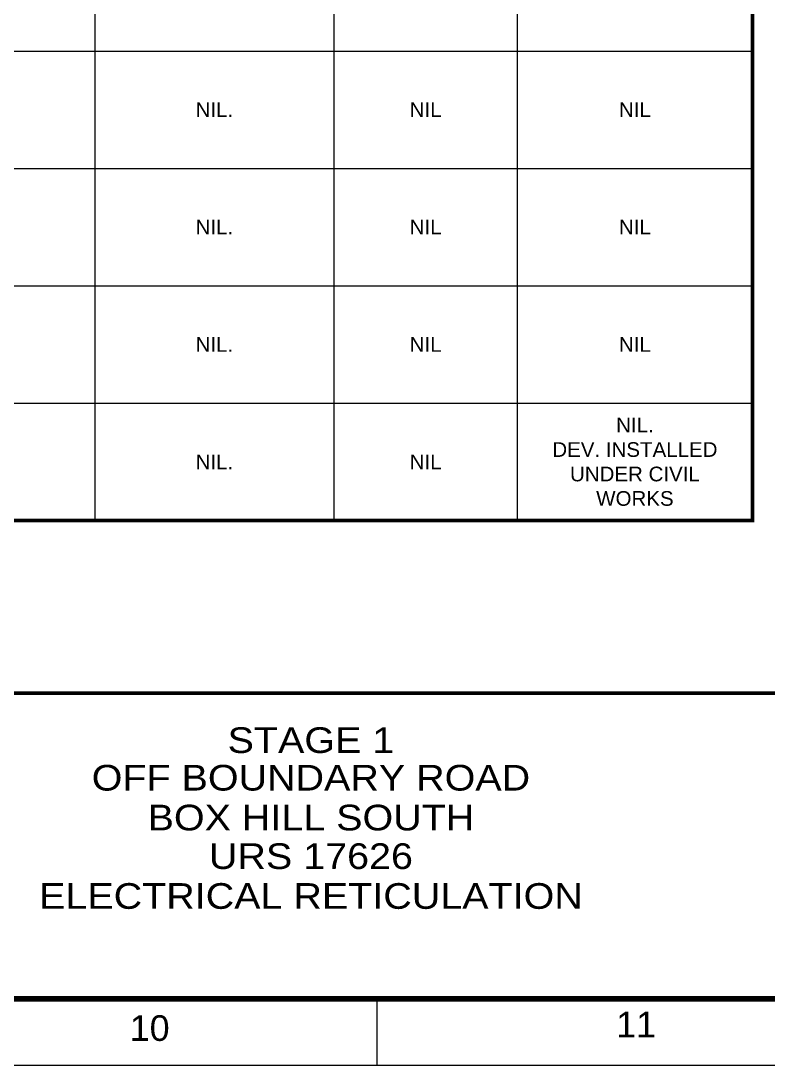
# Paper-space layout 'Retic DUCT SCHED (5)' of a CAD drawing. Header units: metres. Extents: x -9 to 795, y -5 to 571.
# Drawn here: x 606.5 to 708.4, y -5.5 to 136.9 of the extents above; entities that cross this region are included whole.
import ezdxf
from ezdxf.enums import TextEntityAlignment as Align

# ---------------------------------------------------------------- set-up
doc = ezdxf.new("R2010")
doc.units = ezdxf.units.M
doc.header["$LTSCALE"] = 0.7
doc.layers.get('0').update_dxf_attribs({"color": 6})
doc.layers.add('_User Miscellaneous5', color=7, linetype='Continuous', lineweight=35)
doc.layers.add('Notes', color=7, linetype='Continuous')
doc.styles.add('ARIAL', font='arial.ttf', dxfattribs={"height": 2})
doc.styles.add('iecISOCP', font='isocp.shx')
doc.styles.get("Standard").update_dxf_attribs({"font": 'arial.ttf'})

# ---------------------------------------------------------------- blocks, each defined once
blk = doc.blocks.new('A1_FRAME_TITLE')
at = {"layer": 'Notes', "linetype": 'Continuous'}
blk.add_line((664.09, 6.01), (664.09, -3.07), dxfattribs=at)
at = {"layer": 'Notes', "color": 7, "linetype": 'Continuous'}
blk.add_lwpolyline([(-0.04, -3.07), (804.15, -3.07), (804.15, 573.26), (-0.04, 573.26)], close=True, dxfattribs=at)
at = {"layer": 'Notes', "color": 7, "linetype": 'Continuous', "const_width": 0.8}
blk.add_lwpolyline([(9, 5.97), (795.11, 5.97), (795.11, 564.21), (9, 564.21)], close=True, dxfattribs=at)
at = {"layer": 'Notes', "color": 7, "linetype": 'Continuous', "const_width": 0.5, "flags": 128}
blk.add_lwpolyline([(9, 47.62), (795.11, 47.62)], dxfattribs=at)
at = {"layer": 'Notes', "color": 7, "style": 'ARIAL'}
for s, p in [('10', (630.43, 0.23)), ('11', (696.73, 0.72))]:
    blk.add_text(s, height=3.5, dxfattribs=at).set_placement(p)
at = {"layer": 'Notes', "color": 7}
blk.add_attdef('EPD_REF_NO', text='', height=5, dxfattribs=at).set_placement((760.12, 52.77), align=Align.CENTER)
at = {"layer": 'Notes', "color": 3, "style": 'iecISOCP', "flags": 8}
blk.add_attdef('VERSION_NO', text='', height=2.5, rotation=90, dxfattribs=at).set_placement((272.82, 44.54), align=Align.MIDDLE_CENTER)
at = {"layer": 'Notes', "color": 7, "style": 'ARIAL'}
for tag, p in [('CAP_NO', (483.94, 43.46)), ('IE_NUM', (483.8, 37.81)), ('REF_No_1', (306, 32.31)), ('REF_1', (327.55, 32.31)), ('HV_SWITCH', (484.22, 32.16)), ('GEN_WO', (412.46, 31.76)), ('REF_No_2', (306, 26.31)), ('REF_2', (327.55, 26.31)), ('OH_WO', (412.46, 25.81)), ('UBD_REF', (483.8, 25.83)), ('REF_No_3', (306, 20.31)), ('REF_3', (327.55, 20.31)), ('UG_WO', (412.46, 20.05)), ('GIS_MAP_No', (483.8, 20.04)), ('REF_No_4', (306, 14.31)), ('REF_4', (327.55, 14.31)), ('SUB_WO', (412.46, 13.81)), ('HV_OP_DIAG', (484.08, 14.2)), ('LGA', (483.7, 7.78))]:
    blk.add_attdef(tag, p, '', height=2, dxfattribs=at)
at = {"layer": 'Notes', "color": 7, "style": 'ARIAL', "width": 1.1}
for tag, p in [('T1', (655.13, 39.47)), ('T2', (655.13, 34.35)), ('T3', (655.13, 28.92)), ('T4', (655.13, 23.66)), ('T5', (655.13, 18.23)), ('T6', (655.13, 12.97))]:
    blk.add_attdef(tag, text='', height=3.5, dxfattribs=at).set_placement(p, align=Align.CENTER)
at = {"layer": 'Notes', "color": 7, "style": 'ARIAL'}
for tag, height, p in [('scale', 2, (538.51, 33.27)), ('DRAWN', 2, (538.51, 24.93)), ('REV', 5, (790.81, 17.1)), ('CHD', 2, (538.51, 8.93)), ('DESIGN', 2, (576.37, 9.15))]:
    blk.add_attdef(tag, text='', height=height, dxfattribs=at).set_placement(p, align=Align.CENTER)
blk.add_attdef('NUM', text='', height=7, dxfattribs=at).set_placement((763.12, 20.12), align=Align.MIDDLE_CENTER)
for tag, p in [('NS', (762.87, 8.12)), ('SHTS', (774.68, 8.12))]:
    blk.add_attdef(tag, text='', height=2, dxfattribs=at).set_placement(p, align=Align.MIDDLE)
at = {"layer": 'Notes', "style": 'iecISOCP'}
blk.add_attdef('ExportID', (9.02, 2.35), '', height=2.5, dxfattribs=at)
at = {"layer": 'Notes', "style": 'iecISOCP', "flags": 1}
for tag, p in [('ProjectType', (14.12, -26.84)), ('ProjectNumber', (23.5, -26.86)), ('DrawingNumber', (35.46, -26.85)), ('ProjectDescription', (47.51, -26.87)), ('ExportDate', (60.23, -26.83)), ('ExportUserName', (69.1, -26.84)), ('DesignerCompanyName', (81.43, -26.84)), ('ExportAreaOfInterest', (97.04, -26.86)), ('GIS_SUCCESS', (111.94, -26.82)), ('CAD_SUCCESS', (121.73, -26.83)), ('DEPOTCODE', (132.05, -26.92)), ('ExportCategories', (140.02, -26.84)), ('Comments', (154.33, -26.93)), ('EPD_-_VERSION_1.5', (161.74, -26.93))]:
    blk.add_attdef(tag, p, '', height=1, dxfattribs=at)
blk = doc.blocks.new('*T214')
at = {"layer": '_User Miscellaneous5', "color": 0, "linetype": 'ByBlock', "lineweight": -2, "transparency": 16777216}
for p, q in [((0, 0), (202.4, 0)), ((0, 0), (0, -488.65)), ((202.4, 0), (202.4, -488.65)), ((0, -16.21), (202.4, -16.21)), ((20, -16.21), (20, -488.65)), ((40, -16.21), (40, -488.65)), ((60, -16.21), (60, -488.65)), ((80, -16.21), (80, -488.65)), ((112.77, -16.21), (112.77, -488.65)), ((145.35, -16.21), (145.35, -488.65)), ((170.35, -16.21), (170.35, -488.65)), ((0, -24.65), (202.4, -24.65)), ((0, -40.65), (202.4, -40.65)), ((0, -56.65), (202.4, -56.65)), ((0, -72.65), (202.4, -72.65)), ((0, -88.65), (202.4, -88.65)), ((0, -104.65), (202.4, -104.65)), ((0, -120.65), (202.4, -120.65)), ((0, -136.65), (202.4, -136.65)), ((0, -152.65), (202.4, -152.65)), ((0, -168.65), (202.4, -168.65)), ((0, -184.65), (202.4, -184.65)), ((0, -200.65), (202.4, -200.65)), ((0, -216.65), (202.4, -216.65)), ((0, -232.65), (202.4, -232.65)), ((0, -248.65), (202.4, -248.65)), ((0, -264.65), (202.4, -264.65)), ((0, -280.65), (202.4, -280.65)), ((0, -296.65), (202.4, -296.65)), ((0, -312.65), (202.4, -312.65)), ((0, -328.65), (202.4, -328.65)), ((0, -344.65), (202.4, -344.65)), ((0, -360.65), (202.4, -360.65)), ((0, -376.65), (202.4, -376.65)), ((0, -392.65), (202.4, -392.65)), ((0, -408.65), (202.4, -408.65)), ((0, -424.65), (202.4, -424.65)), ((0, -440.65), (202.4, -440.65)), ((0, -456.65), (202.4, -456.65)), ((0, -472.65), (202.4, -472.65)), ((0, -488.65), (202.4, -488.65))]:
    blk.add_line(p, q, dxfattribs=at)
at = {"layer": '_User Miscellaneous5', "color": 7, "transparency": 16777216}
for s, insert, char_height, width, attachment_point in [('PVC DUCT SCHEDULE\\PNOTE - ALL TRENCH SECTIONS ARE TO BE READ & VIEWED FROM NODE TO NODE AS\\PNOMINATED.', (101.2, -8.11), 3, 199.4036, 5), ('E.E REIMBURSEMENT RATE PER METRE', (129.06, -20.43), 2, 29.5818, 5), ('DUCT\\PCONFIG.', (30, -20.43), 2, 17, 5), ('ROUTE\\PLENGTH', (50, -20.43), 2, 17, 5), ('CUSTOMER\\PFUNDED', (70, -20.43), 2, 17, 5), ('ENDEAVOUR\\PREIMBURSED', (157.85, -20.43), 2, 22, 5), ('E.E EXISTING DUCT\\PUSAGE CHARGE', (186.38, -20.43), 2, 29.0564, 5), ('LOCATION', (10, -20.43), 2, 17, 5), ('E.E  FUNDED ', (96.38, -20.43), 2, 29.7654, 5), ('L2 - M2', (10, -32.65), 2, 14, 5), ('52m', (50, -32.65), 2, 14, 5), ('2 x 125mm', (70, -32.65), 2, 14, 5), ('NIL.', (96.38, -32.65), 2, 26.7654, 5), ('NIL.', (129.06, -32.65), 2, 26.5818, 5), ('NIL', (157.85, -32.65), 2, 19, 5), ('NIL', (186.38, -32.65), 2, 26.0564, 5), ('NEW', (30, -39.15), 2, 14, 8), ('2 x 50mm\\P2 x 125mm', (70, -48.65), 2, 14, 5), ('M2 - N2', (10, -48.65), 2, 14, 5), ('10m', (50, -48.65), 2, 14, 5), ('NIL.', (96.38, -48.65), 2, 26.7654, 5), ('NIL.', (129.06, -48.65), 2, 26.5818, 5), ('NIL', (157.85, -48.65), 2, 19, 5), ('NIL', (186.38, -48.65), 2, 26.0564, 5), ('NEW', (30, -55.15), 2, 14, 8), ('N2 - P2', (10, -64.65), 2, 14, 5), ('20m', (50, -64.65), 2, 14, 5), ('2 x 125mm', (70, -64.65), 2, 14, 5), ('NIL.', (96.38, -64.65), 2, 26.7654, 5), ('NIL.', (129.06, -64.65), 2, 26.5818, 5), ('NIL', (157.85, -64.65), 2, 19, 5), ('NIL', (186.38, -64.65), 2, 26.0564, 5), ('NEW', (30, -71.15), 2, 14, 8), ('2 x 50mm\\P2 x 125mm', (70, -80.65), 2, 14, 5), ('P2 - Q2', (10, -80.65), 2, 14, 5), ('22m', (50, -80.65), 2, 14, 5), ('NIL.', (96.38, -80.65), 2, 26.7654, 5), ('NIL.', (129.06, -80.65), 2, 26.5818, 5), ('NIL', (157.85, -80.65), 2, 19, 5), ('NIL', (186.38, -80.65), 2, 26.0564, 5), ('NEW', (30, -87.15), 2, 14, 8), ('Q2 - R2', (10, -96.65), 2, 14, 5), ('43m', (50, -96.65), 2, 14, 5), ('2 x 125mm', (70, -96.65), 2, 14, 5), ('NIL.', (96.38, -96.65), 2, 26.7654, 5), ('NIL.', (129.06, -96.65), 2, 26.5818, 5), ('NIL', (157.85, -96.65), 2, 19, 5), ('NIL', (186.38, -96.65), 2, 26.0564, 5), ('NEW', (30, -103.15), 2, 14, 8), ('2 x 50mm\\P2 x 125mm', (70, -112.65), 2, 14, 5), ('R2 - S2', (10, -112.65), 2, 14, 5), ('20m', (50, -112.65), 2, 14, 5), ('NIL.', (96.38, -112.65), 2, 26.7654, 5), ('NIL.', (129.06, -112.65), 2, 26.5818, 5), ('NIL', (157.85, -112.65), 2, 19, 5), ('NIL', (186.38, -112.65), 2, 26.0564, 5), ('NEW', (30, -119.15), 2, 14, 8), ('S2 - T2', (10, -128.65), 2, 14, 5), ('50m', (50, -128.65), 2, 14, 5), ('2 x 125mm', (70, -128.65), 2, 14, 5), ('NIL.', (96.38, -128.65), 2, 26.7654, 5), ('NIL.', (129.06, -128.65), 2, 26.5818, 5), ('NIL', (157.85, -128.65), 2, 19, 5), ('NIL', (186.38, -128.65), 2, 26.0564, 5), ('NEW', (30, -135.15), 2, 14, 8), ('2 x 50mm\\P2 x 125mm', (70, -144.65), 2, 14, 5), ('T2 - U2', (10, -144.65), 2, 14, 5), ('42m', (50, -144.65), 2, 14, 5), ('NIL.', (96.38, -144.65), 2, 26.7654, 5), ('NIL.', (129.06, -144.65), 2, 26.5818, 5), ('NIL', (157.85, -144.65), 2, 19, 5), ('NIL', (186.38, -144.65), 2, 26.0564, 5), ('NEW', (30, -151.15), 2, 14, 8), ('U2 - V2', (10, -160.65), 2, 14, 5), ('15m', (50, -160.65), 2, 14, 5), ('2 x 125mm', (70, -160.65), 2, 14, 5), ('NIL.', (96.38, -160.65), 2, 26.7654, 5), ('NIL.', (129.06, -160.65), 2, 26.5818, 5), ('NIL', (157.85, -160.65), 2, 19, 5), ('NIL', (186.38, -160.65), 2, 26.0564, 5), ('NEW', (30, -167.15), 2, 14, 8), ('V2 - W2', (10, -176.65), 2, 14, 5), ('45m', (50, -176.65), 2, 14, 5), ('2 x 125mm', (70, -176.65), 2, 14, 5), ('NIL.', (96.38, -176.65), 2, 26.7654, 5), ('NIL.', (129.06, -176.65), 2, 26.5818, 5), ('NIL', (157.85, -176.65), 2, 19, 5), ('NIL', (186.38, -176.65), 2, 26.0564, 5), ('NEW', (30, -183.15), 2, 14, 8), ('2 x 50mm\\P2 x 125mm', (70, -192.65), 2, 14, 5), ('W2 - X2', (10, -192.65), 2, 14, 5), ('20m', (50, -192.65), 2, 14, 5), ('NIL.', (96.38, -192.65), 2, 26.7654, 5), ('NIL.', (129.06, -192.65), 2, 26.5818, 5), ('NIL', (157.85, -192.65), 2, 19, 5), ('NIL', (186.38, -192.65), 2, 26.0564, 5), ('NEW', (30, -199.15), 2, 14, 8), ('X2 - Y2', (10, -208.65), 2, 14, 5), ('20m', (50, -208.65), 2, 14, 5), ('2 x 125mm', (70, -208.65), 2, 14, 5), ('NIL.', (96.38, -208.65), 2, 26.7654, 5), ('NIL.', (129.06, -208.65), 2, 26.5818, 5), ('NIL', (157.85, -208.65), 2, 19, 5), ('NIL', (186.38, -208.65), 2, 26.0564, 5), ('NEW', (30, -215.15), 2, 14, 8), ('2 x 50mm\\P2 x 125mm', (70, -224.65), 2, 14, 5), ('Y2 - Z2', (10, -224.65), 2, 14, 5), ('18m', (50, -224.65), 2, 14, 5), ('NIL.', (96.38, -224.65), 2, 26.7654, 5), ('NIL.', (129.06, -224.65), 2, 26.5818, 5), ('NIL', (157.85, -224.65), 2, 19, 5), ('NIL', (186.38, -224.65), 2, 26.0564, 5), ('NEW', (30, -231.15), 2, 14, 8), ('Z2 - A3', (10, -240.65), 2, 14, 5), ('45m', (50, -240.65), 2, 14, 5), ('2 x 125mm', (70, -240.65), 2, 14, 5), ('NIL.', (96.38, -240.65), 2, 26.7654, 5), ('NIL.', (129.06, -240.65), 2, 26.5818, 5), ('NIL', (157.85, -240.65), 2, 19, 5), ('NIL', (186.38, -240.65), 2, 26.0564, 5), ('NEW', (30, -247.15), 2, 14, 8), ('NIL.\\PDEV. INSTALLED\\PUNDER CIVIL WORKS', (186.38, -256.65), 2, 26.0564, 5), ('A3 - B3', (10, -256.65), 2, 14, 5), ('EXIST.', (50, -256.65), 2, 14, 5), ('2 x 125mm', (70, -256.65), 2, 14, 5), ('NIL.', (96.38, -256.65), 2, 26.7654, 5), ('NIL.', (129.06, -256.65), 2, 26.5818, 5), ('NIL', (157.85, -256.65), 2, 19, 5), ('EXIST.', (30, -263.15), 2, 14, 8), ('B3 - C3', (10, -272.65), 2, 14, 5), ('30m', (50, -272.65), 2, 14, 5), ('2 x 125mm', (70, -272.65), 2, 14, 5), ('NIL.', (96.38, -272.65), 2, 26.7654, 5), ('NIL.', (129.06, -272.65), 2, 26.5818, 5), ('NIL', (157.85, -272.65), 2, 19, 5), ('NIL', (186.38, -272.65), 2, 26.0564, 5), ('NEW', (30, -279.15), 2, 14, 8), ('2 x 50mm\\P2 x 125mm', (70, -288.65), 2, 14, 5), ('C3 - D3', (10, -288.65), 2, 14, 5), ('17m', (50, -288.65), 2, 14, 5), ('NIL.', (96.38, -288.65), 2, 26.7654, 5), ('NIL.', (129.06, -288.65), 2, 26.5818, 5), ('NIL', (157.85, -288.65), 2, 19, 5), ('NIL', (186.38, -288.65), 2, 26.0564, 5), ('NEW', (30, -295.15), 2, 14, 8), ('D3 - E3', (10, -304.65), 2, 14, 5), ('40m', (50, -304.65), 2, 14, 5), ('2 x 125mm', (70, -304.65), 2, 14, 5), ('NIL.', (96.38, -304.65), 2, 26.7654, 5), ('NIL.', (129.06, -304.65), 2, 26.5818, 5), ('NIL', (157.85, -304.65), 2, 19, 5), ('NIL', (186.38, -304.65), 2, 26.0564, 5), ('NEW', (30, -311.15), 2, 14, 8), ('2 x 50mm\\P2 x 125mm', (70, -320.65), 2, 14, 5), ('E3 - F3', (10, -320.65), 2, 14, 5), ('30m', (50, -320.65), 2, 14, 5), ('NIL.', (96.38, -320.65), 2, 26.7654, 5), ('NIL.', (129.06, -320.65), 2, 26.5818, 5), ('NIL', (157.85, -320.65), 2, 19, 5), ('NIL', (186.38, -320.65), 2, 26.0564, 5), ('NEW', (30, -327.15), 2, 14, 8), ('F3 - G3', (10, -336.65), 2, 14, 5), ('30m', (50, -336.65), 2, 14, 5), ('2 x 125mm', (70, -336.65), 2, 14, 5), ('NIL.', (96.38, -336.65), 2, 26.7654, 5), ('NIL.', (129.06, -336.65), 2, 26.5818, 5), ('NIL', (157.85, -336.65), 2, 19, 5), ('NIL', (186.38, -336.65), 2, 26.0564, 5), ('NEW', (30, -343.15), 2, 14, 8), ('NIL.\\PDEV. INSTALLED\\PUNDER CIVIL WORKS', (186.38, -352.65), 2, 26.0564, 5), ('G3 - H3', (10, -352.65), 2, 14, 5), ('EXIST.', (50, -352.65), 2, 14, 5), ('2 x 125mm', (70, -352.65), 2, 14, 5), ('NIL.', (96.38, -352.65), 2, 26.7654, 5), ('NIL.', (129.06, -352.65), 2, 26.5818, 5), ('NIL', (157.85, -352.65), 2, 19, 5), ('EXIST.', (30, -359.15), 2, 14, 8), ('H3 - J3', (10, -368.65), 2, 14, 5), ('30m', (50, -368.65), 2, 14, 5), ('1 x 125mm', (70, -368.65), 2, 14, 5), ('NIL.', (96.38, -368.65), 2, 26.7654, 5), ('NIL.', (129.06, -368.65), 2, 26.5818, 5), ('NIL', (157.85, -368.65), 2, 19, 5), ('NIL', (186.38, -368.65), 2, 26.0564, 5), ('NEW', (30, -375.15), 2, 14, 8), ('2 x 50mm\\P1 x 125mm', (70, -384.65), 2, 14, 5), ('J3 - K3', (10, -384.65), 2, 14, 5), ('25m', (50, -384.65), 2, 14, 5), ('NIL.', (96.38, -384.65), 2, 26.7654, 5), ('NIL.', (129.06, -384.65), 2, 26.5818, 5), ('NIL', (157.85, -384.65), 2, 19, 5), ('NIL', (186.38, -384.65), 2, 26.0564, 5), ('NEW', (30, -391.15), 2, 14, 8), ('2 x 50mm\\P1 x 125mm', (70, -400.65), 2, 14, 5), ('K3 - L3', (10, -400.65), 2, 14, 5), ('13m', (50, -400.65), 2, 14, 5), ('NIL.', (96.38, -400.65), 2, 26.7654, 5), ('NIL.', (129.06, -400.65), 2, 26.5818, 5), ('NIL', (157.85, -400.65), 2, 19, 5), ('NIL', (186.38, -400.65), 2, 26.0564, 5), ('NEW', (30, -407.15), 2, 14, 8), ('L3 - A5', (10, -416.65), 2, 14, 5), ('24m', (50, -416.65), 2, 14, 5), ('1 x 125mm', (70, -416.65), 2, 14, 5), ('NIL.', (96.38, -416.65), 2, 26.7654, 5), ('NIL.', (129.06, -416.65), 2, 26.5818, 5), ('NIL', (157.85, -416.65), 2, 19, 5), ('NIL', (186.38, -416.65), 2, 26.0564, 5), ('NEW', (30, -423.15), 2, 14, 8), ('M3 - P3', (10, -432.65), 2, 14, 5), ('20m', (50, -432.65), 2, 14, 5), ('1 x 125mm', (70, -432.65), 2, 14, 5), ('NIL.', (96.38, -432.65), 2, 26.7654, 5), ('NIL.', (129.06, -432.65), 2, 26.5818, 5), ('NIL', (157.85, -432.65), 2, 19, 5), ('NIL', (186.38, -432.65), 2, 26.0564, 5), ('NEW', (30, -439.15), 2, 14, 8), ('2 x 50mm\\P1 x 125mm', (70, -448.65), 2, 14, 5), ('P3 - Q3', (10, -448.65), 2, 14, 5), ('20m', (50, -448.65), 2, 14, 5), ('NIL.', (96.38, -448.65), 2, 26.7654, 5), ('NIL.', (129.06, -448.65), 2, 26.5818, 5), ('NIL', (157.85, -448.65), 2, 19, 5), ('NIL', (186.38, -448.65), 2, 26.0564, 5), ('NEW', (30, -455.15), 2, 14, 8), ('Q3 - R3', (10, -464.65), 2, 14, 5), ('12m', (50, -464.65), 2, 14, 5), ('1 x 125mm', (70, -464.65), 2, 14, 5), ('NIL.', (96.38, -464.65), 2, 26.7654, 5), ('NIL.', (129.06, -464.65), 2, 26.5818, 5), ('NIL', (157.85, -464.65), 2, 19, 5), ('NIL', (186.38, -464.65), 2, 26.0564, 5), ('NEW', (30, -471.15), 2, 14, 8), ('NIL.\\PDEV. INSTALLED\\PUNDER CIVIL WORKS', (186.38, -480.65), 2, 26.0564, 5), ('R3 - D3', (10, -480.65), 2, 14, 5), ('EXIST.', (50, -480.65), 2, 14, 5), ('1 x 125mm', (70, -480.65), 2, 14, 5), ('NIL.', (96.38, -480.65), 2, 26.7654, 5), ('NIL.', (129.06, -480.65), 2, 26.5818, 5), ('NIL', (157.85, -480.65), 2, 19, 5), ('EXIST.', (30, -487.15), 2, 14, 8)]:
    blk.add_mtext(s, dxfattribs=dict(at, insert=insert, char_height=char_height, width=width, attachment_point=attachment_point))

psp = doc.layouts.new('Retic DUCT SCHED (5)')

# ---------------------------------------------------------------- linework, layer by layer
at = {"layer": '_User Miscellaneous5', "const_width": 0.5}
psp.add_lwpolyline([(503.83, 557.41), (706.23, 557.41), (706.23, 68.76), (503.83, 68.76)], close=True, dxfattribs=at)

# ---------------------------------------------------------------- block references
psp.add_blockref('*T214', (503.83, 557.41))
at = {"layer": 'Notes'}
ref = psp.add_blockref('A1_FRAME_TITLE', (-9.08, -2.39), dxfattribs=at)
ref.add_attrib('T1', 'STAGE 1', dxfattribs={"color": 7, "height": 3.5, "style": 'ARIAL', "width": 1.1}).set_placement((646.05, 37.08), align=Align.CENTER)
ref.add_attrib('T2', 'OFF BOUNDARY ROAD', dxfattribs={"color": 7, "height": 3.5, "style": 'ARIAL', "width": 1.1}).set_placement((646.05, 31.96), align=Align.CENTER)
ref.add_attrib('T3', 'BOX HILL SOUTH', dxfattribs={"color": 7, "height": 3.5, "style": 'ARIAL', "width": 1.1}).set_placement((646.05, 26.53), align=Align.CENTER)
ref.add_attrib('T4', 'URS 17626', dxfattribs={"color": 7, "height": 3.5, "style": 'ARIAL', "width": 1.1}).set_placement((646.05, 21.27), align=Align.CENTER)
ref.add_attrib('T5', 'ELECTRICAL RETICULATION', dxfattribs={"color": 7, "height": 3.5, "style": 'ARIAL', "width": 1.1}).set_placement((646.05, 15.84), align=Align.CENTER)

doc.saveas('drawing.dxf')
